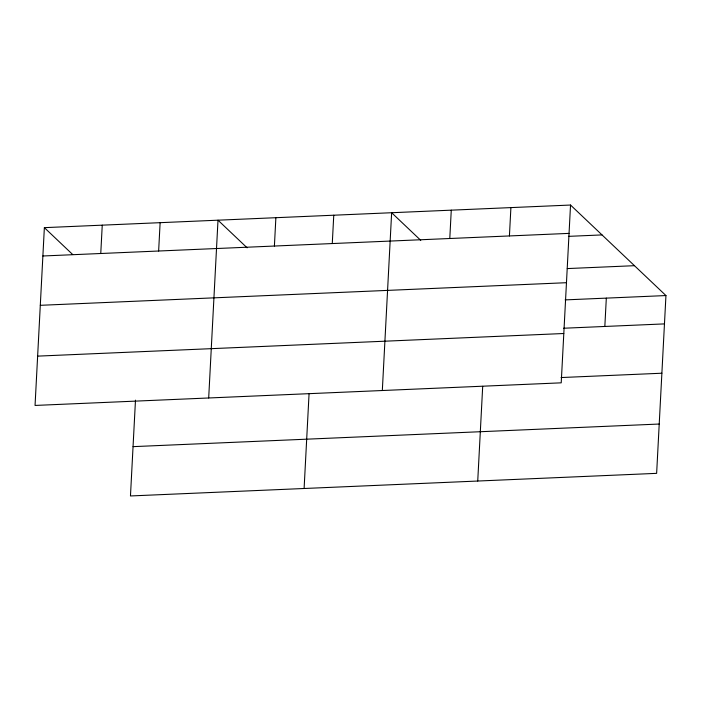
<?xml version="1.0" encoding="UTF-8"?>
<svg xmlns="http://www.w3.org/2000/svg" width="701" height="701" viewBox="0 0 701 701"><rect width="100%" height="100%" fill="white"/><g stroke="black" fill="none" stroke-linecap="round" stroke-linejoin="round"><path stroke-width="1.05" d="M44.365 227.65L35.05 405.441L561.221 382.834L570.535 205.042L44.365 227.65L72.702 254.533M100.76 253.499L102.25 225.161M135.486 400.148L130.465 495.957L656.635 473.35L665.95 295.559L570.535 205.042M158.636 251.019L160.126 222.673M208.688 397.975L218.002 220.193L247.129 247.821M274.398 246.042L275.879 217.704M304.103 488.501L309.062 393.769M332.274 243.554L333.764 215.216M382.325 390.518L391.64 212.727L420.766 240.355M449.788 238.506L451.269 210.169M477.732 481.035L482.7 386.312M509.417 235.948L510.906 207.601M604.832 326.464L606.321 298.127M42.884 255.988L569.054 233.38M568.415 236.36L602.019 234.914M567.24 268.579L634.466 265.688M40.299 305.312L566.469 282.705M565.12 299.897L665.95 295.559M563.63 328.234L664.46 323.897M37.635 356.126L563.806 333.51M561.045 377.55L661.884 373.221M133.05 446.642L659.22 424.035"/></g></svg>
